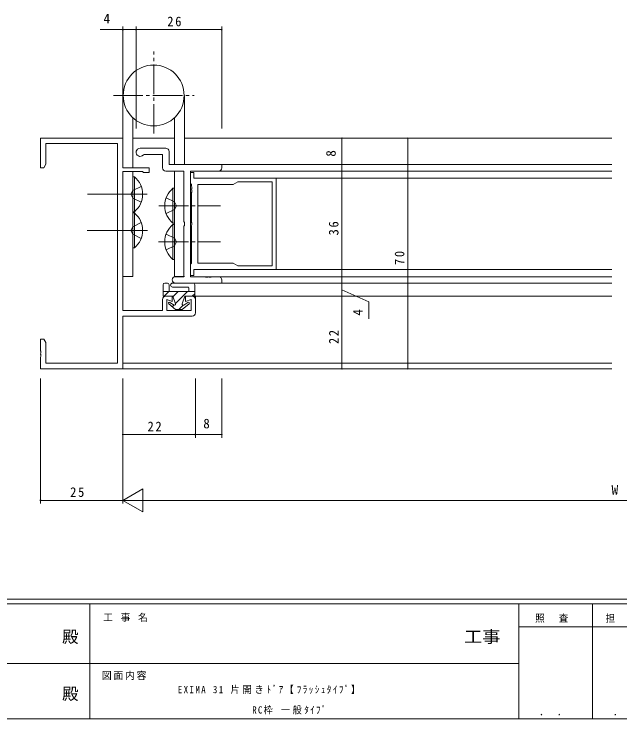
# Model space of a CAD drawing. Units: millimetres on the paper. Extents: x -420 to 373, y -297 to 267.
# Drawn here: x -55.7 to 128.2, y -297 to -82.9 of the extents above; entities that cross this region are included whole.
import ezdxf
from ezdxf.enums import TextEntityAlignment as Align

# ---------------------------------------------------------------- set-up
doc = ezdxf.new("R2010")
doc.units = ezdxf.units.MM
doc.linetypes.add('CHAIN2', pattern=[12, 9, -1, 1, -1])
doc.linetypes.add('DASHED3', pattern=[4, 3, -1])
for name, color, linetype, lineweight in [('0-1_YKK_ZWAK', 7, 'Continuous', 9), ('0-3_YKK_11', 7, 'Continuous', 9), ('0-4_YKK_12', 2, 'Continuous', 9), ('0-5_YKK_13', 4, 'Continuous', 9), ('0-6_YKK_D', 6, 'Continuous', 9)]:
    doc.layers.add(name, color=color, linetype=linetype, lineweight=lineweight)
doc.layers.add('0-2_USER1', color=7, linetype='Continuous')
doc.styles.add('ＭＳ ゴシック', font='')
doc.styles.get('ＭＳ ゴシック').set_extended_font_data('MS Gothic')

msp = doc.modelspace()

# ---------------------------------------------------------------- linework, layer by layer
at = {"layer": '0-1_YKK_ZWAK'}
for p, q in [((352.3, -260.6), (-417.7, -260.6)), ((314.5, -262), (-417.7, -262)), ((-32.7, -262), (-32.7, -297)), ((97.5, -262), (97.5, -297)), ((119.9, -262), (119.9, -297)), ((165.684, -268.999), (97.5, -268.999)), ((-160.1, -280.199), (-31.3, -280.199)), ((-31.3, -280.199), (97.5, -280.199)), ((-417.7, -297), (314.5, -297))]:
    msp.add_line(p, q, dxfattribs=at)
at = {"layer": '0-3_YKK_11'}
for p, q in [((-47.7, -120.6), (-47.7, -129.6)), ((-22.7, -120.6), (-47.7, -120.6)), ((-22.7, -129.6), (-22.7, -120.6)), ((-46.07, -122.23), (-24.33, -122.23)), ((-46.07, -128.509), (-46.07, -122.23)), ((-24.33, -122.23), (-24.33, -188.97)), ((-17.45, -123.6), (-9.7, -123.6)), ((-16.266, -125.55), (-16.495, -125.656)), ((-10.651, -125.55), (-16.266, -125.55)), ((-10.651, -129.55), (-10.651, -125.55)), ((-8.7, -124.6), (-8.7, -128.6)), ((-47.7, -129.6), (-46.7, -129.6)), ((-46.7, -129.6), (-46.07, -128.509)), ((-14.7, -129.6), (-22.7, -129.6)), ((-14.7, -131), (-14.7, -129.6)), ((-4.15, -130.55), (-9.651, -130.55)), ((-8.7, -128.6), (7.3, -128.6)), ((-4.15, -145.858), (-4.15, -130.55)), ((6.3, -130.55), (-2.201, -130.55)), ((-2.201, -130.55), (-2.201, -162.65)), ((7.3, -128.6), (7.3, -129.55)), ((-22.7, -130.7), (-16.7, -130.7)), ((-22.7, -172.97), (-22.7, -130.7)), ((-16.7, -130.7), (-16.4, -131)), ((-16.4, -131), (-14.7, -131)), ((-2.199, -130.95), (-1.199, -130.95)), ((-2.199, -134.38), (-2.199, -130.95)), ((-1.199, -130.95), (-1.199, -132.75)), ((-1.199, -132.75), (23.801, -132.75)), ((23.801, -132.75), (23.801, -146.6)), ((-1.899, -134.68), (-2.199, -134.38)), ((-1.899, -135.192), (-1.899, -134.68)), ((0.031, -134.68), (0.031, -158.52)), ((10.801, -134.68), (0.031, -134.68)), ((12.238, -133.85), (10.801, -134.68)), ((22.601, -133.85), (12.238, -133.85)), ((22.601, -159.35), (22.601, -133.85)), ((22.601, -159.35), (22.601, -133.85)), ((-1.779, -135.375), (-1.899, -135.192)), ((-1.899, -136.108), (-1.779, -135.925)), ((-1.899, -136.192), (-1.899, -136.108)), ((-1.779, -136.375), (-1.899, -136.192)), ((-1.899, -137.108), (-1.779, -136.925)), ((-1.779, -135.925), (-1.779, -135.375)), ((-1.779, -136.925), (-1.779, -136.375)), ((-1.899, -146.142), (-1.899, -137.108)), ((-3.963, -146.136), (-4.15, -145.858)), ((-4.15, -147.342), (-3.963, -147.063)), ((-4.15, -162.65), (-4.15, -147.342)), ((-3.963, -147.063), (-3.963, -146.136)), ((-1.779, -146.325), (-1.899, -146.142)), ((-1.899, -147.058), (-1.779, -146.875)), ((-1.899, -158.52), (-1.899, -147.058)), ((-1.779, -146.875), (-1.779, -146.325)), ((23.801, -146.6), (23.801, -160.45)), ((-2.199, -158.82), (-1.899, -158.52)), ((-2.199, -162.25), (-2.199, -158.82)), ((-1.199, -160.45), (-1.199, -162.25)), ((23.801, -160.45), (-1.199, -160.45)), ((0.031, -158.52), (10.801, -158.52)), ((10.801, -158.52), (12.238, -159.35)), ((12.238, -159.35), (22.601, -159.35)), ((-6.725, -162.65), (-4.15, -162.65)), ((-2.201, -162.65), (2.346, -162.65)), ((-1.199, -162.25), (-2.199, -162.25)), ((2.346, -162.65), (2.53, -162.77)), ((3.079, -162.77), (3.263, -162.65)), ((3.263, -162.65), (3.346, -162.65)), ((3.346, -162.65), (3.53, -162.77)), ((4.079, -162.77), (4.263, -162.65)), ((4.263, -162.65), (6.3, -162.65)), ((7.3, -164.6), (-6.725, -164.6)), ((2.53, -162.77), (3.079, -162.77)), ((3.53, -162.77), (4.079, -162.77)), ((7.3, -163.65), (7.3, -164.6)), ((-7.7, -168.6), (-9.7, -168.6)), ((-7.7, -170.219), (-7.7, -168.6)), ((-3.7, -168.6), (-3.7, -170.219)), ((-1.7, -168.6), (-3.7, -168.6)), ((-10.7, -169.6), (-10.7, -172.97)), ((-9.4, -169.6), (-7.7, -170.219)), ((-9.4, -172.97), (-9.4, -169.6)), ((-3.7, -170.219), (-2, -169.6)), ((-2, -169.6), (-2, -172.97)), ((-0.7, -173.6), (-0.7, -169.6)), ((-10.7, -172.97), (-22.7, -172.97)), ((-2, -172.97), (-9.4, -172.97)), ((-22.7, -174.6), (-1.7, -174.6)), ((-22.7, -190.6), (-22.7, -174.6)), ((-47.7, -181.6), (-47.7, -185.142)), ((-46.7, -181.6), (-47.7, -181.6)), ((-46.07, -182.691), (-46.7, -181.6)), ((-46.07, -188.97), (-46.07, -182.691)), ((-47.7, -185.142), (-47.58, -185.325)), ((-47.58, -185.875), (-47.7, -186.058)), ((-47.7, -186.058), (-47.7, -186.142)), ((-47.7, -186.142), (-47.58, -186.325)), ((-47.58, -185.325), (-47.58, -185.875)), ((-47.58, -186.875), (-47.7, -187.058)), ((-47.7, -187.058), (-47.7, -190.6)), ((-47.58, -186.325), (-47.58, -186.875)), ((-24.33, -188.97), (-46.07, -188.97)), ((-47.7, -190.6), (-22.7, -190.6))]:
    msp.add_line(p, q, dxfattribs=at)
for centre, radius, start, end in [((-17.45, -124.85), 1.25, 90.00002, 319.8221), ((-9.7, -124.6), 1, 0, 89.99998), ((-9.651, -129.55), 1, 180, 269.99998), ((6.3, -129.55), 1, 270, 359.99998), ((-6.725, -163.625), 0.975, 90, 179.99998), ((6.3, -163.65), 1, 0, 89.99998), ((-6.725, -163.625), 0.975, 180.00015, 270.00014), ((-9.7, -169.6), 1, 90, 179.99998), ((-1.7, -169.6), 1, 0, 89.99998), ((-1.7, -173.6), 1, 270, 359.99998)]:
    msp.add_arc(centre, radius, start, end, dxfattribs=at)
at = {"layer": '0-4_YKK_12'}
for p, q in [((-19.7, -120.6), (-7, -120.6)), ((-4, -120.6), (125.8, -120.6)), ((-1.901, -130.55), (125.8, -130.55)), ((1.826, -128.6), (125.8, -128.6)), ((-0.899, -132.75), (125.8, -132.75)), ((-0.899, -160.45), (125.8, -160.45)), ((-1.901, -162.65), (125.8, -162.65)), ((1.826, -164.6), (125.8, -164.6)), ((-0.7, -168.6), (125.8, -168.6)), ((-0.7, -168.6), (-0.7, -169.6)), ((-22.7, -188.97), (125.8, -188.97)), ((-23, -190.6), (125.8, -190.6))]:
    msp.add_line(p, q, dxfattribs=at)
at = {"layer": '0-5_YKK_13', "linetype": 'CHAIN2'}
for p, q in [((-13.35, -119.185), (-13.35, -94.197)), ((-25.598, -107.6), (-1.035, -107.6)), ((-15.311, -137.6), (-33.41, -137.6)), ((-32.282, -137.6), (-15.696, -137.6)), ((-11.835, -141.1), (4.985, -141.1)), ((-11.733, -141.1), (6.913, -141.1)), ((-15.205, -148.6), (-33.515, -148.6)), ((-32.282, -148.6), (-15.227, -148.6)), ((-11.89, -152.1), (4.985, -152.1)), ((-11.733, -152.1), (6.913, -152.1))]:
    msp.add_line(p, q, dxfattribs=at)
at = {"layer": '0-5_YKK_13'}
for p, q in [((-22.7, -107.6), (-22.7, -120.9)), ((-4, -107.6), (-4, -128.6)), ((-19.7, -129.6), (-19.7, -114.419)), ((-7, -128.6), (-7, -114.308)), ((-7, -162.6), (-7, -130.55)), ((-19.7, -162.6), (-19.7, -130.7)), ((-19.192, -132.3), (-19.7, -132.3)), ((-19.7, -132.3), (-19.7, -142.9)), ((-7.509, -135.8), (-7, -135.8)), ((-7, -135.8), (-7, -146.4)), ((-19.192, -143.3), (-19.7, -143.3)), ((-19.7, -143.3), (-19.7, -153.9)), ((-7.509, -146.8), (-7, -146.8)), ((-7, -146.8), (-7, -157.4)), ((-22.7, -162.6), (-19.7, -162.6)), ((-7, -162.6), (-4, -162.6)), ((-9.2, -164.6), (-10, -164.6)), ((-7.6, -164.6), (-1.4, -164.6)), ((-10.5, -165.1), (-10.5, -168.6)), ((-8.7, -167.2), (-8.7, -165.1)), ((-2.9, -165.8), (-7.6, -165.8)), ((-2.7, -166), (-2.7, -167.2)), ((-0.9, -168.6), (-0.9, -165.1)), ((-0.9, -167.2), (-10.5, -167.2)), ((-10.5, -168.6), (-7.5, -168.6)), ((-10.175, -168.6), (-8.775, -167.2)), ((-7.5, -168.6), (-6.716, -170.903)), ((-7.461, -168.714), (-5.947, -167.2)), ((-6.743, -170.824), (-3.119, -167.2)), ((-3.9, -168.6), (-4.684, -170.903)), ((-3.9, -168.6), (-0.9, -168.6)), ((-1.69, -168.6), (-0.9, -167.81)), ((-8.787, -170.934), (-6.7, -172.6)), ((-7.16, -171.254), (-8.44, -170.446)), ((-7.711, -171.793), (-7.168, -171.249)), ((-5.69, -172.6), (-4.39, -171.3)), ((-2.613, -170.934), (-4.7, -172.6)), ((-4.24, -171.254), (-2.96, -170.446)), ((-6.7, -172.6), (-4.7, -172.6))]:
    msp.add_line(p, q, dxfattribs=at)
for points in [[(-19.192, -132.3), (-19.192, -142.9), (-19.7, -142.9)], [(-7.509, -135.8), (-7.509, -146.4), (-7, -146.4)], [(-19.192, -143.3), (-19.192, -153.9), (-19.7, -153.9)], [(-7.509, -146.8), (-7.509, -157.4), (-7, -157.4)]]:
    msp.add_lwpolyline(points, dxfattribs=at)
at = {"layer": '0-5_YKK_13', "linetype": 'DASHED3'}
for points in [[(-17.132, -135.2), (-19.706, -136.455), (-20.314, -137.6)], [(-17.132, -140), (-19.706, -138.745), (-20.314, -137.6)], [(-9.568, -138.7), (-6.995, -139.955), (-6.386, -141.1)], [(-9.568, -143.5), (-6.995, -142.245), (-6.386, -141.1)], [(-17.132, -146.2), (-19.706, -147.455), (-20.314, -148.6)], [(-17.132, -151), (-19.706, -149.745), (-20.314, -148.6)], [(-9.568, -149.7), (-6.995, -150.955), (-6.386, -152.1)], [(-9.568, -154.5), (-6.995, -153.245), (-6.386, -152.1)]]:
    msp.add_lwpolyline(points, dxfattribs=at)
at = {"layer": '0-5_YKK_13'}
msp.add_circle((-13.35, -107.6), 9.25, dxfattribs=at)
for centre, radius, start, end in [((-23.584, -137.6), 6.884, 309.65097, 50.34901), ((-3.117, -141.1), 6.884, 129.65097, 230.34901), ((-23.584, -148.6), 6.884, 309.65097, 50.34901), ((-3.117, -152.1), 6.884, 129.65097, 230.34901), ((-10, -165.1), 0.5, 90, 180), ((-9.2, -165.1), 0.5, 0, 90), ((-7.6, -165.2), 0.6, 90, 270), ((-1.4, -165.1), 0.5, 0, 90), ((-2.9, -166), 0.2, 0, 90), ((-8.6, -170.7), 0.3, 57.75244, 231.41034), ((-7, -171), 0.3, 237.75244, 18.79733), ((-4.4, -171), 0.3, 161.20265, 302.24754), ((-2.8, -170.7), 0.3, 308.58965, 122.24754)]:
    msp.add_arc(centre, radius, start, end, dxfattribs=at)
at = {"layer": '0-6_YKK_D'}
for p, q in [((-22.7, -87.6), (-29.6, -87.6)), ((-22.7, -117.6), (-22.7, -86.6)), ((-18.7, -87.6), (-22.7, -87.6)), ((-18.7, -117.6), (-18.7, -86.6)), ((-18.7, -117.6), (-18.7, -86.6)), ((7.3, -87.6), (-18.7, -87.6)), ((7.3, -117.6), (7.3, -86.6)), ((26.801, -120.6), (44.801, -120.6)), ((26.801, -120.6), (64.801, -120.6)), ((43.801, -128.6), (43.801, -120.6)), ((63.801, -120.6), (63.801, -190.6)), ((26.801, -128.6), (44.801, -128.6)), ((26.801, -128.6), (44.801, -128.6)), ((43.801, -164.6), (43.801, -128.6)), ((26.801, -164.6), (44.801, -164.6)), ((26.801, -164.6), (44.801, -164.6)), ((43.801, -168.6), (43.801, -164.6)), ((43.801, -166.6), (52.007, -170.29)), ((26.801, -168.6), (44.801, -168.6)), ((26.801, -168.6), (44.801, -168.6)), ((43.801, -168.6), (43.801, -190.6)), ((52.007, -170.29), (52.007, -175.49)), ((26.801, -190.6), (44.801, -190.6)), ((26.801, -190.6), (64.801, -190.6)), ((-47.7, -193.6), (-47.7, -231.6)), ((-22.7, -193.6), (-22.7, -231.6)), ((-22.7, -193.6), (-22.7, -231.6)), ((-22.7, -193.6), (-22.7, -211.6)), ((-0.7, -193.6), (-0.7, -211.6)), ((-0.7, -193.6), (-0.7, -211.6)), ((7.3, -193.6), (7.3, -211.6)), ((-22.7, -210.6), (-0.7, -210.6)), ((7.3, -210.6), (-0.7, -210.6)), ((-22.7, -230.6), (-16.638, -227.1)), ((-16.638, -234.1), (-16.638, -227.1)), ((-22.7, -230.6), (-47.7, -230.6)), ((-22.7, -230.6), (-10.576, -230.6)), ((-22.7, -230.6), (-16.638, -234.1)), ((-15.7, -230.6), (270.3, -230.6))]:
    msp.add_line(p, q, dxfattribs=at)
for centre, start, end in [((-22.7, -87.6), 0, 180), ((-22.7, -87.6), 180, 0), ((-18.7, -87.6), 0, 180), ((-18.7, -87.6), 0, 180), ((-18.7, -87.6), 180, 0), ((-18.7, -87.6), 180, 0), ((7.3, -87.6), 0, 180), ((7.3, -87.6), 180, 0), ((43.801, -120.6), 90, 270), ((43.801, -120.6), 270, 90), ((63.801, -120.6), 90, 270), ((63.801, -120.6), 270, 90), ((43.801, -128.6), 90, 270), ((43.801, -128.6), 90, 270), ((43.801, -128.6), 270, 90), ((43.801, -128.6), 270, 90), ((43.801, -164.6), 90, 270), ((43.801, -164.6), 90, 270), ((43.801, -164.6), 270, 90), ((43.801, -164.6), 270, 90), ((43.801, -168.6), 90, 270), ((43.801, -168.6), 90, 270), ((43.801, -168.6), 270, 90), ((43.801, -168.6), 270, 90), ((43.801, -190.6), 90, 270), ((43.801, -190.6), 270, 90), ((63.801, -190.6), 90, 270), ((63.801, -190.6), 270, 90), ((-22.7, -210.6), 0, 180), ((-22.7, -210.6), 180, 0), ((-0.7, -210.6), 0, 180), ((-0.7, -210.6), 0, 180), ((-0.7, -210.6), 180, 0), ((-0.7, -210.6), 180, 0), ((7.3, -210.6), 0, 180), ((7.3, -210.6), 180, 0), ((-47.7, -230.6), 0, 180), ((-47.7, -230.6), 180, 0)]:
    msp.add_arc(centre, 0.106, start, end, dxfattribs=at)

# ---------------------------------------------------------------- texts
at = {"layer": '0-1_YKK_ZWAK', "color": 3, "style": 'ＭＳ ゴシック', "width": 1.1}
msp.add_text('工事', height=3.666, dxfattribs=at).set_placement((80.931, -274.956), align=Align.BOTTOM_LEFT)
at = {"layer": '0-1_YKK_ZWAK', "color": 3, "style": 'ＭＳ ゴシック'}
for p in [(-41.182, -274.956), (-41.182, -292.278)]:
    msp.add_text('殿', height=3.666, dxfattribs=at).set_placement(p, align=Align.BOTTOM_LEFT)
at = {"layer": '0-1_YKK_ZWAK', "char_height": 2.199, "attachment_point": 7, "style": 'ＭＳ ゴシック'}
for s, insert in [('\\T1.22;\\W0.95;工\\~事\\~名', (-28.688, -267.533)), ('\\T1.24;\\W0.95;照\\~\\~査', (102.489, -267.78)), ('\\T1.24;\\W0.95;担\\~\\~当', (123.855, -267.78)), ('\\T1.17;図面内容', (-29.083, -285.148)), ('\\T1.24;\\W0.95;\\~．\\~．', (101.955, -295.946)), ('\\T1.24;\\W0.95;\\~．\\~．', (124.355, -295.946))]:
    msp.add_mtext(s, dxfattribs=dict(at, insert=insert))
at = {"layer": '0-2_USER1', "char_height": 2.199, "attachment_point": 7, "style": 'ＭＳ ゴシック'}
for s, insert in [('\\T1.32;\\W0.9;EXIMA\\~31\\~片開きﾄﾞｱ【ﾌﾗｯｼｭﾀｲﾌﾟ】', (-6.023, -289.449)), ('\\T1.28;\\W0.9;RC枠\\~一般ﾀｲﾌﾟ', (16.578, -295.625))]:
    msp.add_mtext(s, dxfattribs=dict(at, insert=insert))
at = {"layer": '0-6_YKK_D', "color": 7, "style": 'ＭＳ ゴシック'}
for s, p in [('4', (-28.6, -86.6)), ('8', (1.7, -209.6)), ('W', (125.7, -229.8))]:
    msp.add_text(s, height=2.933, dxfattribs=at).set_placement(p, align=Align.BOTTOM_LEFT)
for s, p in [('8', (42.801, -126.2)), ('4', (51.007, -174.49))]:
    msp.add_text(s, height=2.933, rotation=90, dxfattribs=at).set_placement(p, align=Align.BOTTOM_LEFT)
at = {"layer": '0-6_YKK_D', "color": 7, "char_height": 2.933, "attachment_point": 7, "style": 'ＭＳ ゴシック'}
for s, insert in [('\\T1.27;\\W0.95;26', (-9.22, -86.6)), ('\\T1.27;\\W0.95;22', (-15.22, -209.6)), ('\\T1.27;\\W0.95;25', (-38.72, -229.6))]:
    msp.add_mtext(s, dxfattribs=dict(at, insert=insert))
at = {"layer": '0-6_YKK_D', "color": 7, "char_height": 2.933, "attachment_point": 7, "rotation": 90, "style": 'ＭＳ ゴシック'}
for s, insert in [('\\T1.27;\\W0.95;36', (42.801, -150.12)), ('\\T1.27;\\W0.95;70', (62.801, -159.12)), ('\\T1.27;\\W0.95;22', (42.801, -183.12))]:
    msp.add_mtext(s, dxfattribs=dict(at, insert=insert))

doc.saveas('drawing.dxf')
